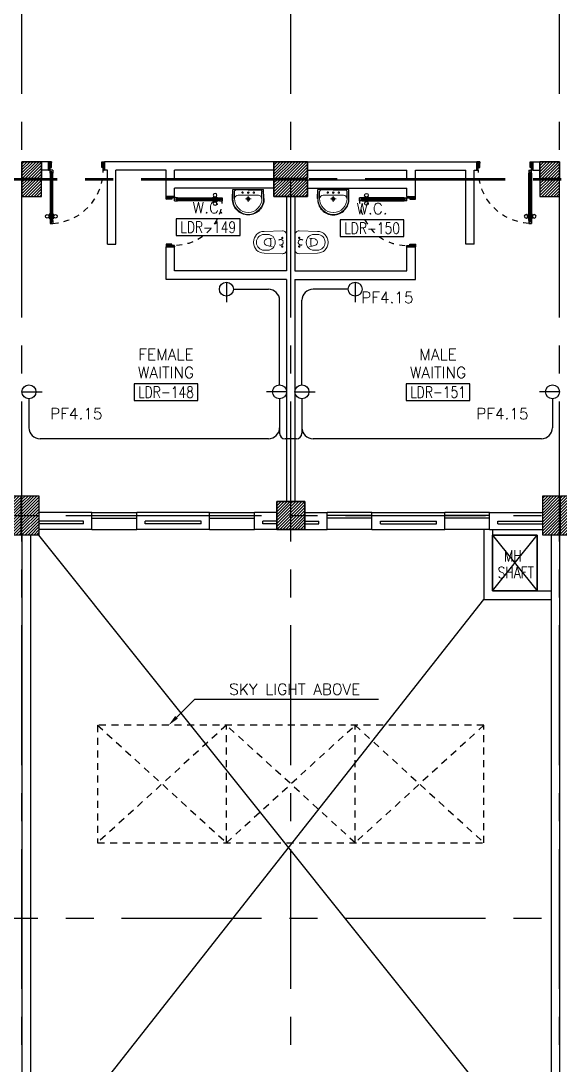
# Model space of a CAD drawing. Extents: x -0.4 to 91.9, y -1.1 to 78.4.
# Drawn here: x 42.55 to 52.18, y 17.52 to 36.19 of the extents above; entities that cross this region are included whole.
import ezdxf
from ezdxf.enums import TextEntityAlignment as Align

# ---------------------------------------------------------------- set-up
doc = ezdxf.new("R2010")
doc.units = 0
doc.header["$MEASUREMENT"] = 0
for name, pattern in [('CENTERX2', [4, 2.5, -0.5, 0.5, -0.5]), ('DASHED', [0.75, 0.5, -0.25]), ('HIDDEN', [0.375, 0.25, -0.125]), ('HIDDEN2', [0.1875, 0.125, -0.0625])]:
    doc.linetypes.add(name, pattern=pattern)
doc.layers.get('0').update_dxf_attribs({"color": 11, "linetype": 'CONTINUOUS'})
for name, color, linetype in [('A-TILES', 11, 'CONTINUOUS'), ('AXES', 11, 'CENTERX2'), ('COL', 11, 'CONTINUOUS'), ('DOOR', 11, 'CONTINUOUS'), ('E-CLINE', 2, 'CONTINUOUS'), ('E-SOCKETS', 4, 'CONTINUOUS'), ('E-TEXT', 4, 'CONTINUOUS'), ('FIX', 11, 'CONTINUOUS'), ('HAT', 11, 'CONTINUOUS'), ('HIDDEN', 11, 'HIDDEN2'), ('INSUL', 11, 'CONTINUOUS'), ('RM-BOX', 11, 'CONTINUOUS'), ('RM-IND', 11, 'CONTINUOUS'), ('RM-NAME', 11, 'CONTINUOUS'), ('RM-NO', 11, 'CONTINUOUS'), ('ROOF', 11, 'CONTINUOUS'), ('SHAFT', 11, 'CONTINUOUS'), ('WALL', 11, 'CONTINUOUS'), ('WIN', 11, 'CONTINUOUS')]:
    doc.layers.add(name, color=color, linetype=linetype)
doc.styles.add('ROMANS', font='ROMANS.shx', dxfattribs={"width": 0.6})

# ---------------------------------------------------------------- blocks, each defined once
blk = doc.blocks.new('*X73')
at = {"color": 0}
for p, q in [((61359, 139901), (61808, 140350)), ((61359, 139954), (61755, 140350)), ((61359, 140007), (61702, 140350)), ((61359, 140060), (61649, 140350)), ((61359, 140113), (61596, 140350)), ((61359, 140166), (61543, 140350)), ((61359, 140219), (61490, 140350)), ((61359, 140272), (61437, 140350)), ((61359, 140325), (61384, 140350)), ((61361, 139850), (61859, 140348)), ((61414, 139850), (61859, 140295)), ((61467, 139850), (61859, 140242)), ((61520, 139850), (61859, 140189)), ((61573, 139850), (61859, 140136)), ((61626, 139850), (61859, 140083)), ((61679, 139850), (61859, 140030)), ((61732, 139850), (61859, 139977)), ((61785, 139850), (61859, 139924)), ((61838, 139850), (61859, 139871))]:
    blk.add_line(p, q, dxfattribs=at)
blk = doc.blocks.new('RM1')
at = {"layer": 'RM-BOX'}
blk.add_lwpolyline([(570, -200), (-570, -200), (-570, -500), (570, -500)], close=True, dxfattribs=at)
at = {"layer": 'RM-NAME', "style": 'ROMANS'}
for tag, p in [('ROOMNAME1', (0, 324)), ('ROOMNAME2', (0, 0))]:
    blk.add_attdef(tag, text='', height=200, dxfattribs=at).set_placement(p, align=Align.MIDDLE)
at = {"layer": 'RM-NO', "style": 'ROMANS', "width": 0.8}
blk.add_attdef('ROOMNO', text='', height=200, dxfattribs=at).set_placement((0, -350), align=Align.MIDDLE)
blk = doc.blocks.new('COL50')
at = {"layer": 'COL'}
blk.add_lwpolyline([(-250, 250), (-250, -250), (250, -250), (250, 250)], close=True, dxfattribs=at)
blk = doc.blocks.new('DOOR90')
at = {"layer": 'DOOR', "color": 0, "linetype": 'ByBlock'}
for p, q in [((-150, 0), (-150, -25)), ((-150, 0), (0, 0)), ((0, -50), (0, 0)), ((-1000, -25), (-1000, -75)), ((-1000, -75), (-1000, -25)), ((-950, -25), (-1000, -25)), ((-950, -75), (-1000, -75)), ((-970, -42), (-970, -58)), ((-950, -42), (-970, -42)), ((-950, -58), (-970, -58)), ((-950, -25), (-950, -42)), ((-950, -58), (-950, -75)), ((-918, -25), (-918, -18)), ((-828, -18), (-918, -18)), ((-918, -75), (-918, -82)), ((-828, -82), (-918, -82)), ((-905, -18), (-905, -9)), ((-905, -9), (-840, -9)), ((-905, -18), (-840, -18)), ((-905, -82), (-905, -91)), ((-905, -82), (-840, -82)), ((-905, -91), (-840, -91)), ((-840, -18), (-840, -9)), ((-840, -82), (-840, -91)), ((-828, -25), (-828, -18)), ((-828, -75), (-828, -82)), ((-200, -42), (-200, -25)), ((-200, -25), (-150, -25)), ((-180, -42), (-200, -42)), ((-200, -75), (-200, -58)), ((-200, -58), (-180, -58)), ((-150, -75), (-200, -75)), ((-180, -58), (-180, -42)), ((-150, -75), (-150, -25)), ((-150, -25), (-100, -25)), ((-100, -25), (-100, -50)), ((-100, -50), (0, -50)), ((-150, -900), (-150, -875)), ((-150, -875), (-100, -875)), ((0, -900), (-150, -900)), ((-150, -900), (0, -900)), ((-100, -850), (0, -850)), ((-100, -875), (-100, -850)), ((0, -850), (0, -900))]:
    blk.add_line(p, q, dxfattribs=at)
at = {"layer": 'DOOR', "color": 9, "linetype": 'ByBlock'}
for p, q in [((0, -50), (-114, 0)), ((0, -50), (-40, 0)), ((0, -50), (-100, -37)), ((0, -850), (-114, -900)), ((0, -850), (-100, -863)), ((0, -850), (-40, -900))]:
    blk.add_line(p, q, dxfattribs=at)
at = {"layer": 'DOOR', "linetype": 'ByBlock'}
for p, q in [((-200, -25), (-950, -25)), ((-200, -42), (-950, -42)), ((-200, -58), (-950, -58)), ((-950, -75), (-200, -75))]:
    blk.add_line(p, q, dxfattribs=at)
at = {"layer": 'DOOR', "color": 0, "linetype": 'ByBlock'}
for centre in [(-873, 24), (-873, -124)]:
    blk.add_circle(centre, 32.4, dxfattribs=at)
at = {"layer": 'DOOR', "color": 9, "linetype": 'ByBlock'}
for centre, radius, start, end in [((0, -50), 154, 161.1053, 166.2858), ((0, -50), 134, 158.1598, 169.28), ((0, -50), 94.4, 148.0182, 180), ((0, -50), 74.4, 137.7764, 180), ((0, -50), 114, 154.0838, 167.3774), ((0, -50), 54.4, 113.2074, 180), ((0, -50), 34.4, 90, 180), ((0, -50), 14.4, 90, 180), ((0, -850), 154, 193.7142, 198.8947), ((0, -850), 134, 190.72, 201.8402), ((0, -850), 94.4, 180, 211.9818), ((0, -850), 74.4, 180, 222.2236), ((0, -850), 54.4, 180, 246.7926), ((0, -850), 34.4, 180, 270), ((0, -850), 14.4, 180, 270)]:
    blk.add_arc(centre, radius, start, end, dxfattribs=at)
at = {"layer": 'DOOR', "linetype": 'HIDDEN', "ltscale": 0.5}
blk.add_arc((-150, -25), 850, 180, 270, dxfattribs=at)
blk = doc.blocks.new('C7')
at = {"layer": 'HAT'}
h = blk.add_hatch(dxfattribs=at)
h.set_pattern_fill('ANSI31', color=256, scale=300, style=0)
h.set_pattern_definition([(45, (-248876.182, -51411.005), (-26.5165043, 26.5165043), [])])
h.paths.add_polyline_path([(350, 300), (250, 300), (0, 300), (0, 0), (350, 0)])
at = {"layer": 'COL'}
blk.add_lwpolyline([(0, 300), (0, 0), (350, 0), (350, 300)], close=True, dxfattribs=at)
blk = doc.blocks.new('C5')
at = {"layer": 'HAT', "linetype": 'ByBlock'}
h = blk.add_hatch(dxfattribs=at)
h.set_pattern_fill('ANSI31', color=256, scale=300, style=0)
h.set_pattern_definition([(45, (-223356.182, -51411.005), (-26.516504, 26.516504), [])])
h.paths.add_polyline_path([(300, 300), (0, 300), (0, 0), (300, 0)])
h.paths.add_polyline_path([(600, 300), (300, 300), (300, 0), (600, 0)])
at = {"layer": 'COL'}
blk.add_lwpolyline([(600, 300), (0, 300), (0, 0), (600, 0)], close=True, dxfattribs=at)
blk = doc.blocks.new('C11')
at = {"layer": 'HAT'}
h = blk.add_hatch(dxfattribs=at)
h.set_pattern_fill('ANSI31', color=256, scale=300, style=0)
h.set_pattern_definition([(45, (-248556.182, -75061.005), (-26.5165043, 26.5165043), [])])
h.paths.add_polyline_path([(300, 700), (0, 700), (0, 350), (300, 350)])
h.paths.add_polyline_path([(300, 350), (0, 350), (0, 0), (300, 0)])
at = {"layer": 'COL'}
blk.add_lwpolyline([(300, 700), (300, 0), (0, 0), (0, 700)], close=True, dxfattribs=at)
blk = doc.blocks.new('C11D')
at = {"layer": 'COL', "linetype": 'ByBlock'}
for p in [(-320, 0), (0, 0)]:
    blk.add_blockref('C11', p, dxfattribs=at)
blk = doc.blocks.new('LAV1')
at = {"layer": 'FIX', "linetype": 'ByBlock', "ltscale": 0.3}
for p, q in [((-280, 210), (-275, 50)), ((-245, 210), (-245, 85)), ((245, 210), (245, 85)), ((280, 210), (275, 50)), ((0, 60), (-220, 60)), ((0, 60), (220, 60))]:
    blk.add_line(p, q, dxfattribs=at)
at = {"layer": 'FIX', "linetype": 'Continuous', "lineweight": 20}
for p, q in [((-275, 210), (-275, 50)), ((275, 210), (275, 50)), ((0, 50), (-275, 50)), ((0, 50), (-252, 50)), ((0, 155), (-181, 155)), ((0, 155), (181, 155)), ((0, 50), (252, 50)), ((0, 50), (275, 50))]:
    blk.add_line(p, q, dxfattribs=at)
at = {"layer": 'FIX', "linetype": 'DASHED', "lineweight": 20, "ltscale": 0.05}
for p, q in [((50, 220), (-50, 220)), ((0, 170), (0, 270)), ((0, 170), (0, 270))]:
    blk.add_line(p, q, dxfattribs=at)
at = {"layer": 'FIX', "lineweight": 20}
for p, q in [((16, 107), (-15, 107)), ((0, 92), (0, 123))]:
    blk.add_line(p, q, dxfattribs=at)
for centre, radius in [((0, 220), 29.5), ((0, 220), 22.5), ((0, 107), 15.5)]:
    blk.add_circle(centre, radius, dxfattribs=at)
at = {"layer": 'FIX', "linetype": 'HIDDEN', "lineweight": 20, "ltscale": 0.05}
for centre in [(-100, 107), (100, 107)]:
    blk.add_circle(centre, 12.4, dxfattribs=at)
at = {"layer": 'FIX', "linetype": 'ByBlock', "ltscale": 0.3}
for centre, radius, start, end in [((7, 220), 287, 91.3776, 182.0064), ((-7, 220), 287, 357.9936, 88.6224), ((-220, 85), 24.9, 179.7021, 269.9486), ((220, 85), 24.9, 270.0514, 0.2979)]:
    blk.add_arc(centre, radius, start, end, dxfattribs=at)
at = {"layer": 'FIX', "linetype": 'Continuous', "lineweight": 20}
for centre, radius, start, end in [((8, 217), 283, 91.6988, 181.351), ((8, 212), 253, 91.7328, 180.4884), ((-8, 217), 283, 358.649, 88.3012), ((-8, 212), 253, 359.5116, 88.2672), ((-179, 222), 66.9, 190.2006, 268.0786), ((179, 222), 66.9, 271.9214, 349.7994)]:
    blk.add_arc(centre, radius, start, end, dxfattribs=at)
blk = doc.blocks.new('WC1')
at = {"layer": 'FIX', "lineweight": 20}
for p, q in [((-210, 204), (-538, 194)), ((-727, 5), (-727, -5)), ((-674, 5), (-674, -5)), ((-534, 24), (-540, 0)), ((-540, 0), (-534, -24)), ((-475, 141), (-538, 141)), ((-395, 76), (-490, 60)), ((-339, 5), (-339, -5)), ((-538, -141), (-475, -141)), ((-490, -60), (-395, -76)), ((-538, -194), (-210, -204))]:
    blk.add_line(p, q, dxfattribs=at)
at = {"layer": 'FIX', "linetype": 'Continuous', "lineweight": 20}
blk.add_line((-420, -47), (-420, 45), dxfattribs=at)
at = {"layer": 'FIX', "lineweight": 20}
blk.add_lwpolyline([(-213, -204), (-210, -204, 0.414214), (-137, -131), (-137, 0), (-137, 131, 0.414214), (-210, 204)], format="xyb", dxfattribs=at)
at = {"layer": 'FIX', "linetype": 'HIDDEN2', "lineweight": 20, "ltscale": 0.3}
blk.add_circle((-245, 0), 49.8, dxfattribs=at)
at = {"layer": 'FIX', "linetype": 'HIDDEN', "lineweight": 20, "ltscale": 0.05}
for centre in [(-213, 78), (-213, -77)]:
    blk.add_circle(centre, 11.6, dxfattribs=at)
at = {"layer": 'FIX', "lineweight": 20}
for centre, radius, start, end in [((-538, 5), 189, 90, 180), ((-538, 5), 136, 90, 180), ((-473, -7), 68.2, 128.9242, 152.8468), ((-464, -18), 82, 108.496, 128.9242), ((-475, 5), 136, 360, 90), ((-538, -5), 189, 180, 270), ((-538, -5), 136, 180, 270), ((-473, 7), 68.2, 207.1532, 231.0758), ((-464, 18), 82, 231.0758, 251.504), ((-475, -5), 136, 270, 0)]:
    blk.add_arc(centre, radius, start, end, dxfattribs=at)
at = {"layer": 'FIX', "linetype": 'Continuous', "lineweight": 20}
for centre, start, end in [((-443, 46), 357.6662, 91.6121), ((-442, -46), 268.3879, 2.3338)]:
    blk.add_arc(centre, 22.3, start, end, dxfattribs=at)
blk = doc.blocks.new('DOOR-10')
at = {"layer": 'DOOR', "color": 0, "linetype": 'ByBlock'}
for p, q in [((-83, 1005), (-92, 1005)), ((-92, 1005), (-92, 940)), ((-83, 940), (-92, 940)), ((-76, 1018), (-83, 1018)), ((-83, 928), (-83, 1018)), ((-83, 1005), (-83, 940)), ((-26, 1100), (-76, 1100)), ((-76, 1100), (-26, 1100)), ((-76, 1050), (-76, 1100)), ((-59, 1050), (-76, 1050)), ((-43, 1070), (-59, 1070)), ((-59, 1050), (-59, 1070)), ((-43, 1050), (-43, 1070)), ((-26, 1050), (-43, 1050)), ((-26, 1050), (-26, 1100)), ((-26, 1018), (-18, 1018)), ((-18, 928), (-18, 1018)), ((-18, 1005), (-9, 1005)), ((-18, 1005), (-18, 940)), ((-18, 940), (-9, 940)), ((-9, 1005), (-9, 940)), ((-76, 928), (-83, 928)), ((-26, 928), (-18, 928)), ((-76, 200), (-59, 200)), ((-76, 150), (-76, 200)), ((-59, 200), (-59, 180)), ((-43, 200), (-26, 200)), ((-43, 180), (-43, 200)), ((-26, 200), (-26, 150)), ((-1001, 0), (-1001, 150)), ((-1001, 150), (-976, 150)), ((-1001, 150), (-1001, 0)), ((-951, 0), (-1001, 0)), ((-976, 150), (-976, 100)), ((-976, 100), (-951, 100)), ((-951, 100), (-951, 0)), ((-76, 150), (-26, 150)), ((-59, 180), (-43, 180)), ((-51, 100), (-51, 0)), ((-26, 100), (-51, 100)), ((-51, 0), (-1, 0)), ((-1, 150), (-26, 150)), ((-26, 150), (-26, 100))]:
    blk.add_line(p, q, dxfattribs=at)
at = {"layer": 'DOOR', "linetype": 'ByBlock'}
for p, q in [((-76, 1050), (-76, 200)), ((-59, 200), (-59, 1050)), ((-43, 200), (-43, 1050)), ((-26, 200), (-26, 1050))]:
    blk.add_line(p, q, dxfattribs=at)
at = {"layer": 'DOOR', "color": 9, "linetype": 'ByBlock'}
for p, q in [((-951, 0), (-1001, 114)), ((-951, 0), (-1001, 40)), ((-951, 0), (-964, 100)), ((-51, 0), (-1, 114)), ((-51, 0), (-37, 100)), ((-51, 0), (-1, 40)), ((-1, 0), (-1, 150))]:
    blk.add_line(p, q, dxfattribs=at)
at = {"layer": 'DOOR', "color": 0, "linetype": 'ByBlock'}
for centre in [(-124, 973), (23, 973)]:
    blk.add_circle(centre, 32.4, dxfattribs=at)
at = {"layer": 'DOOR', "linetype": 'HIDDEN', "ltscale": 0.5}
blk.add_arc((-23, 149), 952, 93.1482, 179.9482, dxfattribs=at)
at = {"layer": 'DOOR', "color": 9, "linetype": 'ByBlock'}
for centre, radius, start, end in [((-951, 0), 154, 103.7142, 108.8947), ((-951, 0), 134, 100.72, 111.8402), ((-951, 0), 94.4, 90, 121.9818), ((-951, 0), 74.4, 90, 132.2236), ((-951, 0), 54.4, 90, 156.7926), ((-951, 0), 34.4, 90, 180), ((-951, 0), 14.4, 90, 180), ((-51, 0), 94.4, 58.0182, 90), ((-51, 0), 74.4, 47.7764, 90), ((-51, 0), 54.4, 23.2074, 90), ((-51, 0), 34.4, 0, 90), ((-51, 0), 14.4, 0, 90), ((-51, 0), 134, 68.1598, 79.28), ((-51, 0), 114, 64.0838, 77.3774), ((-51, 0), 154, 71.1053, 76.2858)]:
    blk.add_arc(centre, radius, start, end, dxfattribs=at)

msp = doc.modelspace()

# ---------------------------------------------------------------- linework, layer by layer
at = {"layer": 'AXES'}
for p, q in [((47.37, -1.1143), (47.37, 77.6984)), ((42.57, -1.1143), (42.57, 77.3484)), ((52.17, -1.1143), (52.17, 77.3484)), ((0.7, 33.37), (73.79, 33.37)), ((0.7, 33.35), (73.79, 33.35)), ((0.35, 27.35), (68.39, 27.35)), ((0.35, 20.15), (68.39, 20.15))]:
    msp.add_line(p, q, dxfattribs=at)
at = {"layer": 'E-CLINE', "color": 4, "linetype": 'ByBlock'}
for p, q in [((46.345, 31.395), (46.97, 31.395)), ((48.395, 31.395), (47.77, 31.395)), ((47.17, 29.685), (47.17, 31.195)), ((47.57, 29.685), (47.57, 31.195)), ((42.695, 29.435), (42.695, 28.9187)), ((47.17, 29.435), (47.17, 28.8187)), ((47.57, 29.435), (47.57, 28.8187)), ((52.045, 29.435), (52.045, 28.9187)), ((46.97, 28.7187), (42.895, 28.7187)), ((47.47, 28.7187), (47.27, 28.7187)), ((51.845, 28.7187), (47.77, 28.7187))]:
    msp.add_line(p, q, dxfattribs=at)
for centre, radius, start, end in [((46.97, 31.195), 0.2, 0, 90), ((47.77, 31.195), 0.2, 90, 180), ((42.895, 28.9187), 0.2, 180, 270), ((46.97, 28.9187), 0.2, 270, 0), ((47.27, 28.8187), 0.1, 180, 270), ((47.47, 28.8187), 0.1, 270, 0), ((47.77, 28.9187), 0.2, 180, 270), ((51.845, 28.9187), 0.2, 270, 0)]:
    msp.add_arc(centre, radius, start, end, dxfattribs=at)
at = {"layer": 'E-SOCKETS'}
for p, q in [((46.22, 31.52), (46.22, 31.1617)), ((48.52, 31.52), (48.52, 31.1617)), ((42.57, 29.56), (42.9283, 29.56)), ((47.295, 29.56), (46.9367, 29.56)), ((47.445, 29.56), (47.8033, 29.56)), ((52.17, 29.56), (51.8117, 29.56))]:
    msp.add_line(p, q, dxfattribs=at)
for centre in [(46.22, 31.395), (48.52, 31.395), (42.695, 29.56), (47.17, 29.56), (47.57, 29.56), (52.045, 29.56)]:
    msp.add_circle(centre, 0.125, dxfattribs=at)
at = {"layer": 'HIDDEN'}
for p, q in [((50.82, 23.6), (43.92, 23.6)), ((43.92, 23.6), (43.92, 21.5)), ((46.22, 23.6), (43.92, 21.5)), ((43.92, 23.6), (46.22, 21.5)), ((48.52, 21.5), (46.22, 23.6)), ((46.22, 21.5), (48.52, 23.6)), ((46.22, 21.5), (46.22, 23.6)), ((46.22, 21.5), (46.22, 23.6)), ((50.82, 23.6), (48.52, 21.5)), ((48.52, 23.6), (50.82, 21.5)), ((48.52, 21.5), (48.52, 23.6)), ((48.52, 21.5), (48.52, 23.6)), ((50.82, 21.5), (50.82, 23.6)), ((43.92, 21.5), (50.82, 21.5))]:
    msp.add_line(p, q, dxfattribs=at)
at = {"layer": 'INSUL'}
for p, q in [((43.67, 27.25), (42.87, 27.25)), ((43.67, 27.2), (42.87, 27.2)), ((43.67, 27.2), (43.67, 27.25)), ((45.77, 27.25), (44.77, 27.25)), ((44.77, 27.2), (44.77, 27.25)), ((45.77, 27.2), (44.77, 27.2)), ((45.77, 27.2), (45.77, 27.25)), ((46.87, 27.2), (46.87, 27.25)), ((47.12, 27.25), (46.87, 27.25)), ((47.12, 27.2), (46.87, 27.2)), ((47.62, 27.25), (47.87, 27.25)), ((47.62, 27.2), (47.87, 27.2)), ((47.87, 27.2), (47.87, 27.25)), ((48.97, 27.2), (48.97, 27.25)), ((48.97, 27.25), (49.97, 27.25)), ((48.97, 27.2), (49.97, 27.2)), ((49.97, 27.2), (49.97, 27.25)), ((51.07, 27.25), (51.87, 27.25)), ((51.07, 27.2), (51.07, 27.25)), ((51.07, 27.2), (51.87, 27.2))]:
    msp.add_line(p, q, dxfattribs=at)
at = {"layer": 'RM-IND'}
for p, q in [((45.3291, 23.7411), (45.6575, 24.0679)), ((45.6575, 24.0679), (46.1705, 24.0679)), ((46.1705, 24.0679), (48.9371, 24.0679))]:
    msp.add_line(p, q, dxfattribs=at)
msp.add_solid([(45.3526, 23.7174), (45.3055, 23.7647), (45.1873, 23.6)], dxfattribs=at)
at = {"layer": 'ROOF'}
for p, q in [((52.17, 27.1), (52.17, 5.7)), ((42.57, 27), (42.57, 15.125)), ((42.72, 27), (42.72, 15.125)), ((52.02, 27), (52.02, 13.3))]:
    msp.add_line(p, q, dxfattribs=at)
at = {"layer": 'SHAFT'}
for p, q in [((52.02, 15.55), (42.87, 27)), ((42.72, 15.55), (50.82, 25.85))]:
    msp.add_line(p, q, dxfattribs=at)
at = {"layer": 'SHAFT', "color": 8, "linetype": 'ByBlock', "ltscale": 0.3}
for p, q in [((50.97, 26), (51.77, 27)), ((50.97, 27), (51.77, 26))]:
    msp.add_line(p, q, dxfattribs=at)
at = {"layer": 'SHAFT', "color": 5, "linetype": 'ByBlock'}
for p, q in [((50.97, 26), (51.77, 27)), ((50.97, 27), (51.77, 26))]:
    msp.add_line(p, q, dxfattribs=at)
at = {"layer": 'SHAFT', "color": 7, "linetype": 'ByBlock'}
for points in [[(50.82, 27.1), (50.82, 25.85), (52.02, 25.85)], [(50.97, 27.1), (50.97, 26), (52.02, 26)]]:
    msp.add_lwpolyline(points, dxfattribs=at)
at = {"layer": 'SHAFT', "color": 3, "linetype": 'ByBlock', "ltscale": 0.3}
msp.add_lwpolyline([(50.97, 26), (51.77, 26), (51.77, 27), (50.97, 27)], close=True, dxfattribs=at)
at = {"layer": 'SHAFT', "color": 5, "linetype": 'ByBlock'}
msp.add_lwpolyline([(50.97, 27), (51.77, 27), (51.77, 26), (50.97, 26)], close=True, dxfattribs=at)
at = {"layer": 'WALL', "linetype": 'ByBlock'}
for p, q in [((43.045, 33.67), (42.92, 33.67)), ((43.045, 33.52), (43.045, 33.67)), ((47.07, 33.67), (44.045, 33.67)), ((44.045, 33.52), (44.045, 33.67)), ((50.695, 33.52), (50.695, 33.67)), ((51.695, 33.52), (51.695, 33.67)), ((43.045, 33.52), (42.92, 33.52)), ((44.095, 33.52), (44.045, 33.52)), ((44.095, 32.2), (44.095, 33.52)), ((45.145, 33.52), (44.245, 33.52)), ((44.245, 32.2), (44.245, 33.52)), ((45.145, 33.05), (45.145, 33.52)), ((47.07, 33.52), (45.295, 33.52)), ((45.295, 33.35), (45.295, 33.52)), ((49.445, 33.35), (49.445, 33.52)), ((49.595, 33.05), (49.595, 33.52)), ((50.495, 32.2), (50.495, 33.52)), ((50.645, 32.2), (50.645, 33.52)), ((47.07, 33.35), (45.295, 33.35)), ((45.295, 33.05), (45.295, 33.2)), ((47.07, 33.2), (45.295, 33.2)), ((47.295, 33.05), (47.295, 31.72)), ((47.445, 33.05), (47.445, 31.72)), ((49.445, 33.05), (49.445, 33.2)), ((44.095, 32.2), (44.245, 32.2)), ((45.145, 31.57), (45.145, 32.15)), ((45.295, 31.72), (45.295, 32.15)), ((49.445, 31.72), (49.445, 32.15)), ((49.595, 31.57), (49.595, 32.15)), ((50.645, 32.2), (50.495, 32.2)), ((47.295, 31.57), (47.295, 27.6)), ((47.445, 31.57), (47.445, 27.6))]:
    msp.add_line(p, q, dxfattribs=at)
at = {"layer": 'WALL'}
for p, q in [((47.67, 33.67), (50.695, 33.67)), ((51.695, 33.67), (51.82, 33.67)), ((47.67, 33.52), (49.445, 33.52)), ((49.595, 33.52), (50.495, 33.52)), ((50.645, 33.52), (50.695, 33.52)), ((51.695, 33.52), (51.82, 33.52)), ((47.67, 33.35), (49.445, 33.35)), ((45.295, 33.05), (45.145, 33.05)), ((47.67, 33.2), (49.445, 33.2)), ((49.445, 33.05), (49.595, 33.05)), ((45.295, 32.15), (45.145, 32.15)), ((49.445, 32.15), (49.595, 32.15)), ((47.295, 31.57), (45.145, 31.57)), ((47.295, 31.72), (45.295, 31.72)), ((47.445, 31.72), (49.445, 31.72)), ((47.445, 31.57), (49.595, 31.57)), ((43.82, 27.4), (42.87, 27.4)), ((43.82, 27.1), (43.82, 27.4)), ((45.92, 27.4), (44.62, 27.4)), ((44.62, 27.1), (44.62, 27.4)), ((45.92, 27.1), (45.92, 27.4)), ((46.72, 27.1), (46.72, 27.4)), ((47.12, 27.4), (46.72, 27.4)), ((47.62, 27.4), (48.02, 27.4)), ((48.02, 27.1), (48.02, 27.4)), ((48.82, 27.1), (48.82, 27.4)), ((48.82, 27.4), (50.12, 27.4)), ((50.12, 27.1), (50.12, 27.4)), ((50.92, 27.1), (50.92, 27.4)), ((50.92, 27.4), (51.87, 27.4)), ((43.82, 27.1), (42.87, 27.1)), ((45.92, 27.1), (44.62, 27.1)), ((47.12, 27.1), (46.72, 27.1)), ((47.62, 27.1), (48.02, 27.1)), ((48.82, 27.1), (50.12, 27.1)), ((50.92, 27.1), (51.87, 27.1))]:
    msp.add_line(p, q, dxfattribs=at)
at = {"layer": 'WALL', "linetype": 'ByBlock', "ltscale": 0.3}
for points in [[(42.92, 33.37), (42.57, 33.37), (42.57, 33.67), (42.92, 33.67)], [(47.07, 33.67), (47.67, 33.67), (47.67, 33.37), (47.07, 33.37)], [(51.82, 33.67), (52.17, 33.67), (52.17, 33.37), (51.82, 33.37)], [(42.57, 33.05), (42.92, 33.05), (42.92, 33.35), (42.57, 33.35)], [(47.07, 33.35), (47.67, 33.35), (47.67, 33.05), (47.07, 33.05)], [(52.17, 33.35), (51.82, 33.35), (51.82, 33.05), (52.17, 33.05)], [(42.57, 27.7), (42.87, 27.7), (42.87, 27), (42.57, 27)], [(51.87, 27.7), (52.17, 27.7), (52.17, 27), (51.87, 27)], [(47.12, 27.6), (47.62, 27.6), (47.62, 27.1), (47.12, 27.1)]]:
    msp.add_lwpolyline(points, close=True, dxfattribs=at)
at = {"layer": 'WIN'}
for p, q in [((43.82, 27.4), (44.62, 27.4)), ((43.82, 27.35), (44.62, 27.35)), ((43.82, 27.3), (44.62, 27.3)), ((45.92, 27.4), (46.72, 27.4)), ((45.92, 27.35), (46.72, 27.35)), ((45.92, 27.3), (46.72, 27.3)), ((48.82, 27.4), (48.02, 27.4)), ((48.82, 27.35), (48.02, 27.35)), ((48.82, 27.3), (48.02, 27.3)), ((50.92, 27.4), (50.12, 27.4)), ((50.92, 27.35), (50.12, 27.35)), ((50.92, 27.3), (50.12, 27.3)), ((43.82, 27.1), (44.62, 27.1)), ((45.92, 27.1), (46.72, 27.1)), ((48.82, 27.1), (48.02, 27.1)), ((50.92, 27.1), (50.12, 27.1))]:
    msp.add_line(p, q, dxfattribs=at)

# ---------------------------------------------------------------- block references
at = {"layer": 'A-TILES', "linetype": 'ByBlock', "ltscale": 0.3, "yscale": 0.001, "zscale": 0.001, "rotation": 180}
for p, xscale in [((46.6101, 33.227), -0.001), ((48.1299, 33.227), 0.001)]:
    msp.add_blockref('LAV1', p, dxfattribs=dict(at, xscale=xscale))
at = {"layer": 'COL', "linetype": 'ByBlock', "xscale": 0.001, "yscale": 0.001, "zscale": 0.001}
for name, p in [('C7', (42.57, 33.37)), ('C5', (47.07, 33.37)), ('C7', (51.82, 33.37)), ('C7', (42.57, 33.05)), ('C5', (47.07, 33.05)), ('C7', (51.82, 33.05)), ('C11D', (42.57, 27)), ('C11D', (52.19, 27))]:
    msp.add_blockref(name, p, dxfattribs=at)
at = {"layer": 'COL', "xscale": 0.001, "yscale": 0.001, "zscale": 0.001}
msp.add_blockref('COL50', (47.37, 27.35), dxfattribs=at)
at = {"layer": 'DOOR', "color": 0, "linetype": 'ByBlock', "ltscale": 0.3, "yscale": 0.001, "zscale": 0.001, "rotation": 180}
for p, xscale in [((43.0443, 33.67), 0.001), ((51.6957, 33.67), -0.001)]:
    msp.add_blockref('DOOR-10', p, dxfattribs=dict(at, xscale=xscale))
at = {"layer": 'DOOR', "color": 0, "linetype": 'ByBlock', "yscale": 0.001, "zscale": 0.001}
for p, xscale in [((45.145, 33.05), -0.001), ((49.595, 33.05), 0.001)]:
    msp.add_blockref('DOOR90', p, dxfattribs=dict(at, xscale=xscale))
at = {"layer": 'FIX', "yscale": 0.001, "zscale": 0.001}
for p, xscale in [((47.432, 32.232), 0.001), ((47.308, 32.232), -0.001)]:
    msp.add_blockref('WC1', p, dxfattribs=dict(at, xscale=xscale))
at = {"layer": 'HAT', "xscale": 0.001, "yscale": 0.001, "zscale": 0.001}
msp.add_blockref('*X73', (-14.2392, -112.7497), dxfattribs=at)
at = {"layer": 'RM-NAME', "xscale": 0.001, "yscale": 0.001, "zscale": 0.001}
for p, values in [((45.896, 32.8517), {'ROOMNO': 'LDR-149', 'ROOMNAME2': 'W.C.'}), ((48.8219, 32.8336), {'ROOMNO': 'LDR-150', 'ROOMNAME2': 'W.C.'}), ((45.1419, 29.9035), {'ROOMNO': 'LDR-148', 'ROOMNAME2': 'WAITING', 'ROOMNAME1': 'FEMALE'}), ((50.0006, 29.9035), {'ROOMNO': 'LDR-151', 'ROOMNAME2': 'WAITING', 'ROOMNAME1': 'MALE'})]:
    msp.add_blockref('RM1', p, dxfattribs=at).add_auto_attribs(values)

# ---------------------------------------------------------------- texts
at = {"layer": 'E-TEXT', "color": 4, "style": 'ROMANS'}
for p in [(48.3545, 31.1437), (42.7984, 29.0683), (50.4085, 29.0683)]:
    msp.add_text('  PF4.15', height=0.2, dxfattribs=at).set_placement(p)
at = {"layer": 'RM-NAME', "style": 'ROMANS'}
msp.add_text('SKY LIGHT ABOVE', height=0.2, dxfattribs=at).set_placement((46.2705, 24.2429), align=Align.MIDDLE_LEFT)
at = {"layer": 'SHAFT', "color": 4, "style": 'ROMANS', "width": 0.8}
for s, p in [('MH', (51.3369, 26.6295)), ('SHAFT', (51.388, 26.3295))]:
    msp.add_text(s, height=0.2, dxfattribs=at).set_placement(p, align=Align.MIDDLE)

doc.saveas('drawing.dxf')
